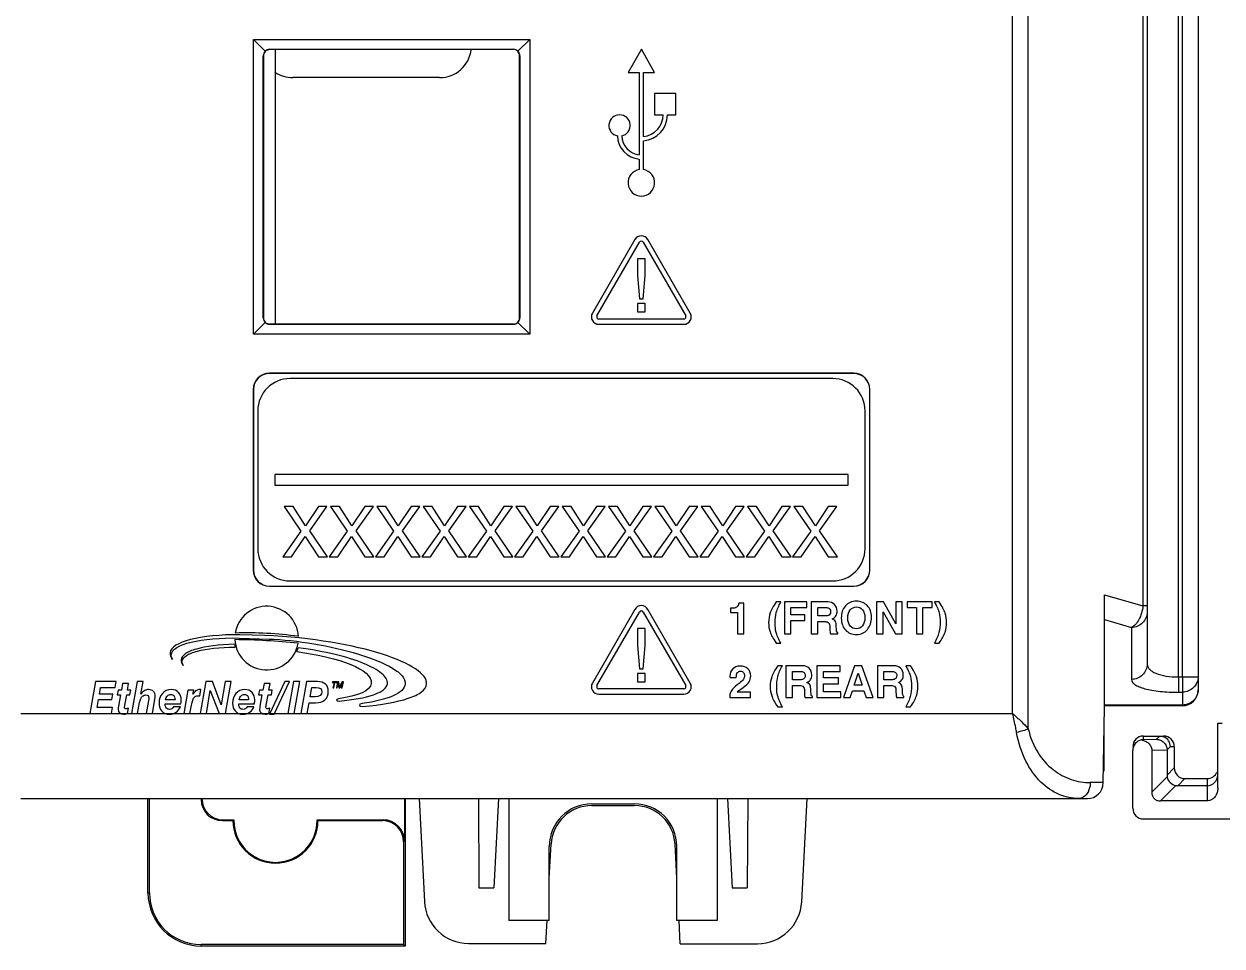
# Model space of a CAD drawing. Header units: inches. Extents: x -38 to 199, y -310 to 64.
# Drawn here: x 20.174 to 22.394, y 52.823 to 54.531 of the extents above; entities that cross this region are included whole.
import ezdxf

# ---------------------------------------------------------------- set-up
doc = ezdxf.new("R2010")
doc.units = ezdxf.units.IN
doc.header["$MEASUREMENT"] = 0
doc.layers.add('PLC', color=7, linetype='Continuous')

# ---------------------------------------------------------------- blocks, each defined once
blk = doc.blocks.new('DI32')
at = {"layer": 'PLC', "color": 7, "linetype": 'Continuous'}
for p, q in [((0.1575, -4.4488), (0.1654, -4.4488)), ((0.1575, -4.5684), (0.1575, -4.4488)), ((0.0197, -4.4724), (0.0571, -4.4724)), ((0.0197, -4.4791), (0.0197, -4.4724)), ((0.0197, -4.4791), (0.044, -4.4785)), ((0.044, -4.4785), (0.05, -4.4724)), ((0, -4.6063), (0, -4.499)), ((0.0353, -4.4988), (0.0635, -4.4982)), ((0.0353, -4.4988), (0.0353, -4.5767)), ((0.0697, -4.4921), (0.0635, -4.4982)), ((0.0635, -4.4982), (0.0635, -4.5447)), ((0.0697, -4.4921), (0.0768, -4.4921)), ((0.0768, -4.4921), (0.0768, -4.5315)), ((0.0353, -4.5767), (0.0638, -4.5481)), ((0.0635, -4.5447), (0.0768, -4.5315)), ((0.0798, -4.5641), (0.0513, -4.5927)), ((0.0965, -4.5512), (0.0832, -4.5644)), ((0.1378, -4.5644), (0.0832, -4.5644)), ((0.0965, -4.5512), (0.1378, -4.5512)), ((0.1378, -4.5512), (0.1378, -4.5927)), ((0.1378, -4.5927), (0.0513, -4.5927)), ((0.0197, -4.626), (1.9961, -4.626))]:
    blk.add_line(p, q, dxfattribs=at)
for centre, radius, start, end in [((0.0197, -4.4921), 0.0197, 90, 180), ((0.0197, -4.499), 0.0197, 100.9966, 180.0007), ((0.0208, -4.4992), 0.0201, 93.1453, 103.9714), ((0.0571, -4.4921), 0.0197, 0, 90), ((0.05, -4.4921), 0.0197, 0.018, 67.4821), ((0.0827, -4.5447), 0.0191, 180.0011, 190.1937), ((0.0834, -4.5446), 0.0199, 190.2786, 259.7214), ((0.0965, -4.5315), 0.0197, 180, 269.9956), ((0.1378, -4.5315), 0.0197, 270, 337.5), ((0.138, -4.5448), 0.0195, 314.4107, 359.9688), ((0.0832, -4.5453), 0.0191, 259.8052, 270), ((0.1378, -4.5447), 0.0197, 269.9663, 314.4154), ((0.0197, -4.6063), 0.0197, 180, 270)]:
    blk.add_arc(centre, radius, start, end, dxfattribs=at)
for points, knots in [([(0.0159, -4.4797), (0.0184, -4.4801), (0.0231, -4.4814), (0.0295, -4.4854), (0.0341, -4.4914), (0.0353, -4.4963), (0.0353, -4.4988)], [0, 0, 0, 0, 0.250309, 0.500618, 0.75046, 1, 1, 1, 1]), ([(0.044, -4.4785), (0.0465, -4.4785), (0.0515, -4.4795), (0.058, -4.4838), (0.0625, -4.4904), (0.0635, -4.4956), (0.0635, -4.4982)], [0, 0, 0, 0, 0.244363, 0.491686, 0.744193, 1, 1, 1, 1]), ([(0.1575, -4.5684), (0.1575, -4.5713), (0.1567, -4.5771), (0.1529, -4.585), (0.1464, -4.591), (0.1406, -4.5927), (0.1378, -4.5927)], [0, 0, 0, 0, 0.250744, 0.501235, 0.751071, 1, 1, 1, 1]), ([(0.0353, -4.5767), (0.0353, -4.5788), (0.0359, -4.583), (0.0393, -4.5886), (0.0449, -4.592), (0.0492, -4.5927), (0.0513, -4.5927)], [0, 0, 0, 0, 0.25036, 0.5, 0.74964, 1, 1, 1, 1])]:
    blk.add_open_spline(points, degree=3, knots=knots, dxfattribs=at)
blk.add_open_spline([(0.05, -4.4724), (0.0526, -4.4724), (0.0552, -4.473), (0.0576, -4.4739)], degree=3, dxfattribs=at)

msp = doc.modelspace()

# ---------------------------------------------------------------- linework, layer by layer
at = {"color": 0}
msp.add_line((22.34923, 57.54018), (22.34923, 53.29765), dxfattribs=at)
at = {"layer": 'PLC', "linetype": 'Continuous'}
for p, q in [((22.32022, 53.32148), (22.32022, 55.74181)), ((22.24695, 55.38125), (22.24695, 53.45288)), ((22.25475, 55.39365), (22.25475, 53.34511)), ((22.31276, 53.32139), (22.31277, 55.3964)), ((22.03459, 53.22522), (22.03459, 55.36844)), ((22.00562, 53.25356), (22.00562, 55.35395)), ((20.59908, 53.95624), (20.59908, 54.50222)), ((20.62088, 54.48042), (20.59908, 54.50222)), ((20.59908, 54.50222), (21.11089, 54.50222)), ((21.11089, 54.50222), (21.08908, 54.48042)), ((21.11089, 54.50222), (21.11089, 53.95624)), ((20.61736, 53.98633), (20.61736, 54.47213)), ((20.61736, 54.47213), (20.61776, 54.47173)), ((20.61776, 54.47173), (20.61776, 53.98673)), ((20.62917, 54.48394), (20.62957, 54.48354)), ((20.62917, 54.48394), (21.08079, 54.48394)), ((21.08039, 54.48354), (20.62957, 54.48354)), ((20.63909, 54.48354), (20.63909, 53.97492)), ((21.08079, 54.48394), (21.08039, 54.48354)), ((21.0926, 54.47213), (21.0922, 54.47173)), ((21.0922, 53.98673), (21.0922, 54.47173)), ((21.0926, 54.47213), (21.0926, 53.98633)), ((21.31774, 54.48394), (21.29313, 54.44132)), ((21.34234, 54.44132), (21.31774, 54.48394)), ((20.94392, 54.43147), (20.67227, 54.43147)), ((21.29313, 54.44132), (21.3138, 54.44132)), ((21.3138, 54.44132), (21.3138, 54.28843)), ((21.32168, 54.32241), (21.32168, 54.44132)), ((21.32168, 54.44132), (21.34234, 54.44132)), ((21.34234, 54.40195), (21.34234, 54.36258)), ((21.38171, 54.40195), (21.34234, 54.40195)), ((21.38171, 54.36258), (21.38171, 54.40195)), ((21.34234, 54.36258), (21.35809, 54.36258)), ((21.36597, 54.36258), (21.38171, 54.36258)), ((21.32168, 54.26104), (21.32168, 54.31451)), ((21.3138, 54.28052), (21.3138, 54.26104)), ((21.3058, 54.13157), (21.22706, 53.99519)), ((21.23559, 53.99027), (21.31433, 54.12665)), ((21.32115, 54.12665), (21.39989, 53.99027)), ((21.40841, 53.99519), (21.32967, 54.13157)), ((21.31055, 54.09601), (21.31055, 54.06474)), ((21.32512, 54.09601), (21.31055, 54.09601)), ((21.32512, 54.06474), (21.32512, 54.09601)), ((21.31055, 54.06474), (21.31429, 54.02164)), ((21.32137, 54.02164), (21.32512, 54.06474)), ((21.31055, 54.01302), (21.31055, 53.99758)), ((21.32512, 54.01302), (21.31055, 54.01302)), ((21.31429, 54.02164), (21.32137, 54.02164)), ((21.32512, 53.99758), (21.32512, 54.01302)), ((20.61736, 53.98633), (20.61776, 53.98673)), ((21.0926, 53.98633), (21.0922, 53.98673)), ((21.39648, 53.98437), (21.239, 53.98437)), ((21.31055, 53.99758), (21.32512, 53.99758)), ((20.62088, 53.97804), (20.59908, 53.95624)), ((20.62917, 53.97452), (20.62957, 53.97492)), ((21.08079, 53.97452), (20.62917, 53.97452)), ((20.62957, 53.97492), (21.08039, 53.97492)), ((21.08079, 53.97452), (21.08039, 53.97492)), ((21.11089, 53.95624), (21.08908, 53.97804)), ((21.239, 53.97452), (21.39648, 53.97452)), ((21.11089, 53.95624), (20.59908, 53.95624)), ((21.71128, 53.88382), (20.6286, 53.88382)), ((21.71128, 53.88348), (20.6286, 53.88348)), ((21.67221, 53.87413), (20.66721, 53.87413)), ((20.59873, 53.85395), (20.59873, 53.51931)), ((20.59908, 53.85395), (20.59908, 53.51931)), ((21.74081, 53.51931), (21.74081, 53.85395)), ((21.74115, 53.51931), (21.74115, 53.85395)), ((20.60721, 53.81413), (20.60721, 53.55913)), ((21.73221, 53.55913), (21.73221, 53.81413)), ((20.63871, 53.69663), (20.63871, 53.67663)), ((21.70071, 53.69663), (20.63871, 53.69663)), ((21.70071, 53.67663), (21.70071, 53.69663)), ((20.63871, 53.67663), (21.70071, 53.67663)), ((20.65603, 53.63681), (20.68716, 53.59123)), ((20.67251, 53.63681), (20.65603, 53.63681)), ((20.69562, 53.60152), (20.67251, 53.63681)), ((20.71942, 53.63681), (20.69562, 53.60152)), ((20.70332, 53.59174), (20.73539, 53.63681)), ((20.73539, 53.63681), (20.71942, 53.63681)), ((20.7419, 53.63681), (20.77302, 53.59123)), ((20.75838, 53.63681), (20.7419, 53.63681)), ((20.78148, 53.60152), (20.75838, 53.63681)), ((20.80529, 53.63681), (20.78148, 53.60152)), ((20.78919, 53.59174), (20.82126, 53.63681)), ((20.82126, 53.63681), (20.80529, 53.63681)), ((20.82776, 53.63681), (20.85889, 53.59123)), ((20.84424, 53.63681), (20.82776, 53.63681)), ((20.86735, 53.60152), (20.84424, 53.63681)), ((20.89115, 53.63681), (20.86735, 53.60152)), ((20.87505, 53.59174), (20.90712, 53.63681)), ((20.90712, 53.63681), (20.89115, 53.63681)), ((20.91363, 53.63681), (20.94475, 53.59123)), ((20.93011, 53.63681), (20.91363, 53.63681)), ((20.95321, 53.60152), (20.93011, 53.63681)), ((20.97702, 53.63681), (20.95321, 53.60152)), ((20.96092, 53.59174), (20.99299, 53.63681)), ((20.99299, 53.63681), (20.97702, 53.63681)), ((20.99949, 53.63681), (21.03062, 53.59123)), ((21.01597, 53.63681), (20.99949, 53.63681)), ((21.03908, 53.60152), (21.01597, 53.63681)), ((21.06288, 53.63681), (21.03908, 53.60152)), ((21.04678, 53.59174), (21.07886, 53.63681)), ((21.07886, 53.63681), (21.06288, 53.63681)), ((21.08536, 53.63681), (21.11648, 53.59123)), ((21.10184, 53.63681), (21.08536, 53.63681)), ((21.12495, 53.60152), (21.10184, 53.63681)), ((21.14875, 53.63681), (21.12495, 53.60152)), ((21.13265, 53.59174), (21.16472, 53.63681)), ((21.16472, 53.63681), (21.14875, 53.63681)), ((21.17122, 53.63681), (21.20235, 53.59123)), ((21.1877, 53.63681), (21.17122, 53.63681)), ((21.21081, 53.60152), (21.1877, 53.63681)), ((21.23461, 53.63681), (21.21081, 53.60152)), ((21.21851, 53.59174), (21.25059, 53.63681)), ((21.25059, 53.63681), (21.23461, 53.63681)), ((21.25709, 53.63681), (21.28822, 53.59123)), ((21.27357, 53.63681), (21.25709, 53.63681)), ((21.29668, 53.60152), (21.27357, 53.63681)), ((21.32048, 53.63681), (21.29668, 53.60152)), ((21.30438, 53.59174), (21.33645, 53.63681)), ((21.33645, 53.63681), (21.32048, 53.63681)), ((21.34296, 53.63681), (21.37408, 53.59123)), ((21.35943, 53.63681), (21.34296, 53.63681)), ((21.38254, 53.60152), (21.35943, 53.63681)), ((21.40634, 53.63681), (21.38254, 53.60152)), ((21.39024, 53.59174), (21.42232, 53.63681)), ((21.42232, 53.63681), (21.40634, 53.63681)), ((21.42882, 53.63681), (21.45995, 53.59123)), ((21.4453, 53.63681), (21.42882, 53.63681)), ((21.46841, 53.60152), (21.4453, 53.63681)), ((21.49221, 53.63681), (21.46841, 53.60152)), ((21.47611, 53.59174), (21.50818, 53.63681)), ((21.50818, 53.63681), (21.49221, 53.63681)), ((21.51469, 53.63681), (21.54581, 53.59123)), ((21.53117, 53.63681), (21.51469, 53.63681)), ((21.55427, 53.60152), (21.53117, 53.63681)), ((21.57808, 53.63681), (21.55427, 53.60152)), ((21.56198, 53.59174), (21.59405, 53.63681)), ((21.59405, 53.63681), (21.57808, 53.63681)), ((21.60055, 53.63681), (21.63168, 53.59123)), ((21.61703, 53.63681), (21.60055, 53.63681)), ((21.64014, 53.60152), (21.61703, 53.63681)), ((21.66394, 53.63681), (21.64014, 53.60152)), ((21.64784, 53.59174), (21.67991, 53.63681)), ((21.67991, 53.63681), (21.66394, 53.63681)), ((20.68716, 53.59123), (20.65338, 53.54381)), ((20.66935, 53.54381), (20.69499, 53.58163)), ((20.69499, 53.58163), (20.71948, 53.54381)), ((20.73634, 53.54381), (20.70332, 53.59174)), ((20.77302, 53.59123), (20.73924, 53.54381)), ((20.75522, 53.54381), (20.78085, 53.58163)), ((20.78085, 53.58163), (20.80535, 53.54381)), ((20.82221, 53.54381), (20.78919, 53.59174)), ((20.85889, 53.59123), (20.82511, 53.54381)), ((20.84108, 53.54381), (20.86672, 53.58163)), ((20.86672, 53.58163), (20.89121, 53.54381)), ((20.90807, 53.54381), (20.87505, 53.59174)), ((20.94475, 53.59123), (20.91098, 53.54381)), ((20.92695, 53.54381), (20.95258, 53.58163)), ((20.95258, 53.58163), (20.97708, 53.54381)), ((20.99394, 53.54381), (20.96092, 53.59174)), ((21.03062, 53.59123), (20.99684, 53.54381)), ((21.01281, 53.54381), (21.03845, 53.58163)), ((21.03845, 53.58163), (21.06295, 53.54381)), ((21.0798, 53.54381), (21.04678, 53.59174)), ((21.11648, 53.59123), (21.08271, 53.54381)), ((21.09868, 53.54381), (21.12431, 53.58163)), ((21.12431, 53.58163), (21.14881, 53.54381)), ((21.16567, 53.54381), (21.13265, 53.59174)), ((21.20235, 53.59123), (21.16857, 53.54381)), ((21.18455, 53.54381), (21.21018, 53.58163)), ((21.21018, 53.58163), (21.23468, 53.54381)), ((21.25153, 53.54381), (21.21851, 53.59174)), ((21.28822, 53.59123), (21.25444, 53.54381)), ((21.27041, 53.54381), (21.29605, 53.58163)), ((21.29605, 53.58163), (21.32054, 53.54381)), ((21.3374, 53.54381), (21.30438, 53.59174)), ((21.37408, 53.59123), (21.3403, 53.54381)), ((21.35628, 53.54381), (21.38191, 53.58163)), ((21.38191, 53.58163), (21.40641, 53.54381)), ((21.42327, 53.54381), (21.39024, 53.59174)), ((21.45995, 53.59123), (21.42617, 53.54381)), ((21.44214, 53.54381), (21.46778, 53.58163)), ((21.46778, 53.58163), (21.49227, 53.54381)), ((21.50913, 53.54381), (21.47611, 53.59174)), ((21.54581, 53.59123), (21.51203, 53.54381)), ((21.52801, 53.54381), (21.55364, 53.58163)), ((21.55364, 53.58163), (21.57814, 53.54381)), ((21.595, 53.54381), (21.56198, 53.59174)), ((21.63168, 53.59123), (21.5979, 53.54381)), ((21.61387, 53.54381), (21.63951, 53.58163)), ((21.63951, 53.58163), (21.664, 53.54381)), ((21.68086, 53.54381), (21.64784, 53.59174)), ((20.65338, 53.54381), (20.66935, 53.54381)), ((20.71948, 53.54381), (20.73634, 53.54381)), ((20.73924, 53.54381), (20.75522, 53.54381)), ((20.80535, 53.54381), (20.82221, 53.54381)), ((20.82511, 53.54381), (20.84108, 53.54381)), ((20.89121, 53.54381), (20.90807, 53.54381)), ((20.91098, 53.54381), (20.92695, 53.54381)), ((20.97708, 53.54381), (20.99394, 53.54381)), ((20.99684, 53.54381), (21.01281, 53.54381)), ((21.06295, 53.54381), (21.0798, 53.54381)), ((21.08271, 53.54381), (21.09868, 53.54381)), ((21.14881, 53.54381), (21.16567, 53.54381)), ((21.16857, 53.54381), (21.18455, 53.54381)), ((21.23468, 53.54381), (21.25153, 53.54381)), ((21.25444, 53.54381), (21.27041, 53.54381)), ((21.32054, 53.54381), (21.3374, 53.54381)), ((21.3403, 53.54381), (21.35628, 53.54381)), ((21.40641, 53.54381), (21.42327, 53.54381)), ((21.42617, 53.54381), (21.44214, 53.54381)), ((21.49227, 53.54381), (21.50913, 53.54381)), ((21.51203, 53.54381), (21.52801, 53.54381)), ((21.57814, 53.54381), (21.595, 53.54381)), ((21.5979, 53.54381), (21.61387, 53.54381)), ((21.664, 53.54381), (21.68086, 53.54381)), ((20.66721, 53.49913), (21.67221, 53.49913)), ((20.6286, 53.48978), (21.71128, 53.48978)), ((20.6286, 53.48944), (21.71128, 53.48944)), ((22.17601, 53.26504), (22.17601, 53.47362)), ((22.17601, 53.47362), (22.24695, 53.45288)), ((21.3058, 53.44648), (21.22706, 53.3101)), ((21.40841, 53.3101), (21.32967, 53.44648)), ((21.48284, 53.44843), (21.48284, 53.44057)), ((21.50741, 53.45825), (21.49855, 53.45825)), ((21.50741, 53.4012), (21.50741, 53.45825)), ((21.57621, 53.46025), (21.56747, 53.46025)), ((21.58294, 53.46025), (21.58294, 53.4012)), ((21.62444, 53.46025), (21.58294, 53.46025)), ((21.59497, 53.43628), (21.59497, 53.44967)), ((21.59497, 53.44967), (21.62444, 53.44967)), ((21.62444, 53.44967), (21.62444, 53.46025)), ((21.63262, 53.46025), (21.63262, 53.4012)), ((21.66317, 53.46025), (21.63262, 53.46025)), ((21.64465, 53.43431), (21.64465, 53.44967)), ((21.64465, 53.44967), (21.6612, 53.44967)), ((21.75354, 53.46025), (21.75354, 53.4012)), ((21.76612, 53.46025), (21.75354, 53.46025)), ((21.78906, 53.41984), (21.76612, 53.46025)), ((21.78906, 53.46025), (21.78906, 53.41984)), ((21.80108, 53.46025), (21.78906, 53.46025)), ((21.80108, 53.4012), (21.80108, 53.46025)), ((21.8099, 53.46025), (21.8099, 53.44967)), ((21.85681, 53.46025), (21.8099, 53.46025)), ((21.8099, 53.44967), (21.82734, 53.44967)), ((21.82734, 53.44967), (21.82734, 53.4012)), ((21.83937, 53.4012), (21.83937, 53.44967)), ((21.83937, 53.44967), (21.85681, 53.44967)), ((21.85681, 53.44967), (21.85681, 53.46025)), ((21.8694, 53.46025), (21.86066, 53.46025)), ((22.25475, 53.45288), (22.24695, 53.45288)), ((21.23559, 53.30518), (21.31433, 53.44156)), ((21.32115, 53.44156), (21.39989, 53.30518)), ((21.48284, 53.44057), (21.49607, 53.44057)), ((21.49607, 53.44057), (21.49607, 53.4012)), ((21.62075, 53.43628), (21.59497, 53.43628)), ((21.59497, 53.4012), (21.59497, 53.42569)), ((21.59497, 53.42569), (21.62075, 53.42569)), ((21.62075, 53.42569), (21.62075, 53.43628)), ((21.66032, 53.43431), (21.64465, 53.43431)), ((21.67462, 53.42735), (21.67135, 53.42902)), ((21.76556, 53.4012), (21.76556, 53.44173)), ((21.76556, 53.44173), (21.7887, 53.4012)), ((22.17601, 53.4275), (22.22573, 53.41296)), ((21.31055, 53.41092), (21.31055, 53.37965)), ((21.32512, 53.41092), (21.31055, 53.41092)), ((21.32512, 53.37965), (21.32512, 53.41092)), ((21.64465, 53.4012), (21.64465, 53.42373)), ((21.64465, 53.42373), (21.6582, 53.42373)), ((21.66674, 53.41559), (21.6669, 53.41062)), ((21.68153, 53.4012), (21.68153, 53.40316)), ((22.22573, 53.41296), (22.22573, 53.31672)), ((20.5736, 53.39343), (20.62801, 53.39159)), ((20.6198, 53.39837), (20.57412, 53.39956)), ((21.31055, 53.37965), (21.31429, 53.33655)), ((21.32137, 53.33655), (21.32512, 53.37965)), ((21.49607, 53.4012), (21.50741, 53.4012)), ((21.56747, 53.38384), (21.57621, 53.38384)), ((21.58294, 53.4012), (21.59497, 53.4012)), ((21.63262, 53.4012), (21.64465, 53.4012)), ((21.66806, 53.4012), (21.68153, 53.4012)), ((21.75354, 53.4012), (21.76556, 53.4012)), ((21.7887, 53.4012), (21.80108, 53.4012)), ((21.82734, 53.4012), (21.83937, 53.4012)), ((21.86066, 53.38384), (21.8694, 53.38384)), ((21.31429, 53.33655), (21.32137, 53.33655)), ((21.57915, 53.34214), (21.57041, 53.34214)), ((21.58561, 53.34214), (21.58561, 53.28309)), ((21.61615, 53.34214), (21.58561, 53.34214)), ((21.64298, 53.34214), (21.64298, 53.28309)), ((21.68583, 53.34214), (21.64298, 53.34214)), ((21.68583, 53.33156), (21.68583, 53.34214)), ((21.71294, 53.34214), (21.69201, 53.28309)), ((21.72653, 53.34214), (21.71294, 53.34214)), ((21.74746, 53.28309), (21.72653, 53.34214)), ((21.75519, 53.34214), (21.75519, 53.28309)), ((21.78574, 53.34214), (21.75519, 53.34214)), ((21.81633, 53.34214), (21.80759, 53.34214)), ((21.31055, 53.32793), (21.31055, 53.31249)), ((21.32512, 53.32793), (21.31055, 53.32793)), ((21.32512, 53.31249), (21.32512, 53.32793)), ((21.48197, 53.32242), (21.48201, 53.32041)), ((21.48201, 53.32041), (21.49363, 53.32041)), ((21.59763, 53.3162), (21.59763, 53.33156)), ((21.59763, 53.33156), (21.61419, 53.33156)), ((21.61331, 53.3162), (21.59763, 53.3162)), ((21.655, 53.31941), (21.655, 53.33156)), ((21.655, 53.33156), (21.68583, 53.33156)), ((21.68315, 53.31941), (21.655, 53.31941)), ((21.68315, 53.30883), (21.68315, 53.31941)), ((21.71229, 53.3061), (21.71947, 53.32811)), ((21.71947, 53.32811), (21.72681, 53.3061)), ((21.76722, 53.3162), (21.76722, 53.33156)), ((21.76722, 53.33156), (21.78378, 53.33156)), ((21.7829, 53.3162), (21.76722, 53.3162)), ((22.31276, 53.32139), (22.32022, 53.32148)), ((22.32022, 53.32148), (22.34923, 53.32148)), ((20.30634, 53.31262), (20.29584, 53.25356)), ((20.34499, 53.31262), (20.30634, 53.31262)), ((20.31392, 53.28928), (20.31609, 53.30171)), ((20.31609, 53.30171), (20.34299, 53.30171)), ((20.34299, 53.30171), (20.34499, 53.31262)), ((20.34828, 53.29666), (20.3468, 53.2884)), ((20.35445, 53.29666), (20.34828, 53.29666)), ((20.35678, 53.30893), (20.35445, 53.29666)), ((20.36797, 53.30893), (20.35678, 53.30893)), ((20.36564, 53.29666), (20.36797, 53.30893)), ((20.37189, 53.29666), (20.36564, 53.29666)), ((20.37045, 53.2884), (20.37189, 53.29666)), ((20.38376, 53.31262), (20.37318, 53.25356)), ((20.39511, 53.31262), (20.38376, 53.31262)), ((20.39078, 53.28968), (20.39511, 53.31262)), ((20.47782, 53.29666), (20.47, 53.25356)), ((20.48848, 53.29666), (20.47782, 53.29666)), ((20.48708, 53.28928), (20.48848, 53.29666)), ((20.50143, 53.29782), (20.49951, 53.29794)), ((20.49971, 53.28603), (20.50143, 53.29782)), ((20.51097, 53.31262), (20.50051, 53.25356)), ((20.52304, 53.31262), (20.51097, 53.31262)), ((20.51205, 53.25356), (20.51903, 53.29642)), ((20.51903, 53.29642), (20.53563, 53.25356)), ((20.53964, 53.26972), (20.52304, 53.31262)), ((20.54653, 53.31262), (20.53964, 53.26972)), ((20.55808, 53.31262), (20.54653, 53.31262)), ((20.54766, 53.25356), (20.55808, 53.31262)), ((20.61024, 53.29666), (20.60876, 53.2884)), ((20.61641, 53.29666), (20.61024, 53.29666)), ((20.61874, 53.30893), (20.61641, 53.29666)), ((20.62992, 53.30893), (20.61874, 53.30893)), ((20.6276, 53.29666), (20.62992, 53.30893)), ((20.63385, 53.29666), (20.6276, 53.29666)), ((20.65715, 53.31262), (20.62896, 53.25232)), ((20.63241, 53.2884), (20.63385, 53.29666)), ((20.63758, 53.25232), (20.66577, 53.31262)), ((20.66577, 53.31262), (20.65715, 53.31262)), ((20.67338, 53.31262), (20.6628, 53.25356)), ((20.68537, 53.31262), (20.67338, 53.31262)), ((20.67479, 53.25356), (20.68537, 53.31262)), ((20.69724, 53.31262), (20.68669, 53.25356)), ((20.71789, 53.31262), (20.69724, 53.31262)), ((20.7045, 53.28427), (20.70758, 53.30171)), ((20.70758, 53.30171), (20.71524, 53.30171)), ((20.74547, 53.31238), (20.74521, 53.31102)), ((20.74521, 53.31102), (20.74859, 53.31102)), ((20.75347, 53.31238), (20.74547, 53.31238)), ((20.74859, 53.31102), (20.74645, 53.30116)), ((20.74645, 53.30116), (20.74801, 53.30116)), ((20.74801, 53.30116), (20.75013, 53.31102)), ((20.75013, 53.31102), (20.75319, 53.31102)), ((20.75515, 53.31238), (20.75277, 53.30116)), ((20.75277, 53.30116), (20.75424, 53.30116)), ((20.75319, 53.31102), (20.75347, 53.31238)), ((20.75424, 53.30116), (20.75612, 53.31051)), ((20.75718, 53.31238), (20.75515, 53.31238)), ((20.75612, 53.31051), (20.7573, 53.30116)), ((20.7584, 53.30286), (20.75718, 53.31238)), ((20.7573, 53.30116), (20.75888, 53.30116)), ((20.7635, 53.31238), (20.7584, 53.30286)), ((20.75888, 53.30116), (20.76391, 53.31051)), ((20.76391, 53.31051), (20.76182, 53.30116)), ((20.76182, 53.30116), (20.76332, 53.30116)), ((20.76332, 53.30116), (20.76569, 53.31238)), ((20.76569, 53.31238), (20.7635, 53.31238)), ((21.39648, 53.29928), (21.239, 53.29928)), ((21.31055, 53.31249), (21.32512, 53.31249)), ((21.52026, 53.29311), (21.49556, 53.29311)), ((21.50193, 53.29896), (21.50614, 53.30193)), ((21.52026, 53.28309), (21.52026, 53.29311)), ((21.59763, 53.28309), (21.59763, 53.30562)), ((21.59763, 53.30562), (21.61118, 53.30562)), ((21.61972, 53.29748), (21.61988, 53.29251)), ((21.6276, 53.30924), (21.62433, 53.31091)), ((21.655, 53.29367), (21.655, 53.30883)), ((21.655, 53.30883), (21.68315, 53.30883)), ((21.6872, 53.29367), (21.655, 53.29367)), ((21.6872, 53.28309), (21.6872, 53.29367)), ((21.70476, 53.28309), (21.70885, 53.29552)), ((21.70885, 53.29552), (21.73022, 53.29552)), ((21.72681, 53.3061), (21.71229, 53.3061)), ((21.73022, 53.29552), (21.73431, 53.28309)), ((21.76722, 53.28309), (21.76722, 53.30562)), ((21.76722, 53.30562), (21.78077, 53.30562)), ((21.78931, 53.29748), (21.78947, 53.29251)), ((21.79719, 53.30924), (21.79392, 53.31091)), ((22.31277, 53.293), (22.32022, 53.2931)), ((22.32022, 53.2931), (22.32022, 53.26926)), ((20.30955, 53.26446), (20.31216, 53.2795)), ((20.31216, 53.2795), (20.33693, 53.2795)), ((20.33878, 53.28928), (20.31392, 53.28928)), ((20.33693, 53.2795), (20.33878, 53.28928)), ((20.3468, 53.2884), (20.35293, 53.2884)), ((20.35293, 53.2884), (20.34912, 53.26695)), ((20.36027, 53.26479), (20.36079, 53.26875)), ((20.36079, 53.26875), (20.36444, 53.2884)), ((20.36444, 53.2884), (20.37045, 53.2884)), ((20.38464, 53.25356), (20.38829, 53.27373)), ((20.40469, 53.27741), (20.40048, 53.25356)), ((20.41203, 53.25356), (20.41676, 53.27994)), ((20.4356, 53.26952), (20.43576, 53.27168)), ((20.43576, 53.27168), (20.46471, 53.27168)), ((20.45396, 53.27914), (20.4362, 53.27914)), ((20.48154, 53.25356), (20.48427, 53.26875)), ((20.4963, 53.28656), (20.49971, 53.28603)), ((20.57187, 53.26952), (20.57203, 53.27168)), ((20.57203, 53.27168), (20.60098, 53.27168)), ((20.59023, 53.27914), (20.57247, 53.27914)), ((20.60876, 53.2884), (20.61489, 53.2884)), ((20.61489, 53.2884), (20.61108, 53.26695)), ((20.62223, 53.26479), (20.62275, 53.26875)), ((20.62275, 53.26875), (20.6264, 53.2884)), ((20.6264, 53.2884), (20.63241, 53.2884)), ((20.69884, 53.25356), (20.70245, 53.27337)), ((20.70245, 53.27337), (20.7142, 53.27337)), ((20.71271, 53.28427), (20.7045, 53.28427)), ((21.239, 53.28943), (21.39648, 53.28943)), ((21.48141, 53.28497), (21.48141, 53.28309)), ((21.48141, 53.28309), (21.52026, 53.28309)), ((21.58561, 53.28309), (21.59763, 53.28309)), ((21.62105, 53.28309), (21.63452, 53.28309)), ((21.63452, 53.28309), (21.63452, 53.28505)), ((21.64298, 53.28309), (21.6872, 53.28309)), ((21.69201, 53.28309), (21.70476, 53.28309)), ((21.73431, 53.28309), (21.74746, 53.28309)), ((21.75519, 53.28309), (21.76722, 53.28309)), ((21.79063, 53.28309), (21.80411, 53.28309)), ((21.80411, 53.28309), (21.80411, 53.28505)), ((22.32022, 53.26926), (22.17601, 53.26922)), ((20.16813, 53.25356), (22.00562, 53.25356)), ((20.33782, 53.26446), (20.30955, 53.26446)), ((20.33601, 53.25356), (20.33782, 53.26446)), ((20.36568, 53.25356), (20.36748, 53.2635)), ((20.4637, 53.26603), (20.45116, 53.26603)), ((20.59998, 53.26603), (20.58743, 53.26603)), ((20.62764, 53.25356), (20.62944, 53.2635)), ((20.62896, 53.25232), (20.63758, 53.25232)), ((21.57041, 53.26573), (21.57915, 53.26573)), ((21.80759, 53.26573), (21.81633, 53.26573)), ((22.17356, 53.12509), (22.17601, 53.26504)), ((22.31971, 53.26774), (22.17601, 53.2677)), ((22.17542, 53.14726), (22.17542, 53.2312)), ((22.17542, 53.14726), (22.17395, 53.14726)), ((22.17357, 53.12561), (22.1494, 53.12561)), ((20.16813, 53.09608), (22.14404, 53.09608)), ((20.40376, 52.92128), (20.40376, 53.09608)), ((20.40651, 52.92128), (20.40651, 53.09608)), ((20.50219, 53.09608), (20.50219, 53.0945)), ((20.50219, 53.0945), (20.5037, 53.09601)), ((20.8789, 53.09608), (20.8789, 53.01728)), ((20.88014, 53.09608), (20.88014, 52.82285)), ((20.90588, 53.09608), (20.91589, 52.9053)), ((21.01603, 53.09608), (21.01675, 52.93073)), ((21.05334, 53.09608), (21.04467, 52.93073)), ((21.07246, 53.09608), (21.07246, 52.8701)), ((21.45829, 53.09608), (21.45829, 52.8701)), ((21.47742, 53.09608), (21.48608, 52.93073)), ((21.51472, 53.09608), (21.514, 52.93073)), ((21.61483, 52.90478), (21.62487, 53.09608)), ((21.22601, 53.08624), (21.30475, 53.08624)), ((21.22601, 53.08305), (21.30475, 53.08305)), ((20.54155, 53.05513), (20.54306, 53.05665)), ((20.54155, 53.05513), (20.56124, 53.05513)), ((20.54306, 53.05665), (20.56277, 53.05665)), ((20.7172, 53.05665), (20.83954, 53.05665)), ((20.71872, 53.05513), (20.83803, 53.05513)), ((20.83954, 53.05665), (20.83803, 53.05513)), ((20.8789, 53.01728), (20.87739, 53.01577)), ((20.87739, 53.01577), (20.87739, 52.8256)), ((21.14727, 52.9488), (21.15055, 53.01145)), ((21.14727, 52.8701), (21.14727, 53.0075)), ((21.38349, 52.9488), (21.3802, 53.01145)), ((21.38349, 52.8701), (21.38349, 53.0075)), ((20.40376, 52.92128), (20.40651, 52.92128)), ((21.01675, 52.93073), (21.04467, 52.93073)), ((21.48608, 52.93073), (21.514, 52.93073)), ((21.14727, 52.8701), (21.07246, 52.8701)), ((21.14091, 52.82768), (21.14313, 52.8701)), ((21.45829, 52.8701), (21.38349, 52.8701)), ((21.38987, 52.82716), (21.38762, 52.8701)), ((20.50219, 52.82285), (20.50219, 52.8256)), ((20.87739, 52.8256), (20.50219, 52.8256)), ((20.87739, 52.8256), (20.88014, 52.82285)), ((20.9977, 52.82768), (21.14091, 52.82768)), ((21.38987, 52.82716), (21.53303, 52.82716)), ((20.88014, 52.82285), (20.50219, 52.82285))]:
    msp.add_line(p, q, dxfattribs=at)
for centre, radius, start, end in [((20.94392, 54.49053), 0.05906, 270, 353.07363), ((20.67227, 54.49053), 0.05906, 235.54343, 270), ((21.27738, 54.34289), 0.01969, 281.58017, 258.49894), ((21.31774, 54.36258), 0.04823, 274.68242, 359.99999), ((21.31774, 54.36258), 0.04035, 275.59874, 359.99998), ((21.31774, 54.32464), 0.04429, 181.33853, 264.90031), ((21.31774, 54.32464), 0.03642, 181.61945, 263.79373), ((21.31774, 54.23675), 0.02461, 99.2069, 80.7931), ((21.31774, 54.12468), 0.01378, 30, 150), ((21.31774, 54.12468), 0.00394, 30, 150), ((21.239, 53.9883), 0.01378, 150, 270), ((21.239, 53.9883), 0.00394, 150, 270), ((21.39648, 53.9883), 0.01378, 270, 30), ((21.39648, 53.9883), 0.00394, 270, 30), ((20.6286, 53.85395), 0.02987, 90, 180), ((20.6286, 53.85395), 0.02953, 90, 180), ((20.66721, 53.81413), 0.06, 90, 180), ((21.67221, 53.81413), 0.06, 0, 90), ((21.71128, 53.85395), 0.02987, 0, 90), ((21.71128, 53.85395), 0.02953, 0, 90), ((20.66721, 53.55913), 0.06, 180, 270), ((21.67221, 53.55913), 0.06, 270, 0), ((20.6286, 53.51931), 0.02987, 180, 270), ((20.6286, 53.51931), 0.02953, 180, 270), ((21.71128, 53.51931), 0.02987, 270, 0), ((21.71128, 53.51931), 0.02953, 270, 0), ((20.62357, 53.39327), 0.05896, 3.18834, 170.95263), ((21.31774, 53.43959), 0.01378, 30, 150), ((21.31774, 53.43959), 0.00394, 30, 150), ((20.58815, 52.70123), 0.70169, 82.27817, 91.86279), ((20.62357, 53.39327), 0.0606, 190.822, 195.78088), ((20.55341, 52.13989), 1.25058, 84.10885, 89.48377), ((20.62357, 53.39327), 0.05896, 182.77366, 350.81896), ((20.62357, 53.39327), 0.06119, 336.07492, 342.91136), ((21.239, 53.30321), 0.01378, 150, 270), ((21.239, 53.30321), 0.00394, 150, 270), ((21.39648, 53.30321), 0.01378, 270, 30), ((21.39648, 53.30321), 0.00394, 270, 30), ((21.50767, 53.2826), 0.02658, 138.48443, 157.64158), ((22.31971, 53.29727), 0.02953, 269.99973, 359.99973), ((22.14404, 53.12561), 0.02953, 269.69689, 358.99468), ((21.22601, 53.0075), 0.07874, 90, 180), ((21.30475, 53.0075), 0.07874, 0, 90), ((20.71645, 52.89993), 0.21949, 134.4405, 135.00136), ((20.63998, 53.05513), 0.07874, 180, 0), ((20.63998, 53.05513), 0.07723, 178.87828, 1.12172), ((20.56351, 52.89993), 0.21949, 44.99864, 45.5595), ((20.50219, 52.92128), 0.09843, 180, 270), ((20.50219, 52.92128), 0.09568, 180, 270)]:
    msp.add_arc(centre, radius, start, end, dxfattribs=at)
for centre, major_axis, ratio, start_param, end_param in [((20.62939, 54.47191), (0.01111, -0.00472), 0.9751956, 2.7488174, 3.5340633), ((20.62923, 54.47207), (0.00444, 0.01102), 0.9589629, 1.1830095, 1.9682554), ((20.62939, 54.47191), (-0.00472, 0.01111), 0.9751956, -0.3924706, 0.3927752), ((20.62923, 54.47207), (0.01102, 0.00444), 0.9589629, 1.1733373, 1.9585831), ((21.08058, 54.47191), (0.00472, 0.01111), 0.9751956, -0.3927752, 0.3924706), ((21.08074, 54.47207), (-0.00444, 0.01102), 0.9589629, -1.9682554, -1.1830095), ((21.08058, 54.47191), (0.01111, 0.00472), 0.9751956, -0.3924706, 0.3927752), ((20.62939, 53.98655), (0.01111, 0.00472), 0.9751956, 2.749122, 3.5343679), ((20.62923, 53.98639), (-0.00444, 0.01102), 0.9589629, 1.1733373, 1.9585831), ((21.08074, 53.98639), (0.00444, 0.01102), 0.9589629, -1.9585831, -1.1733373), ((21.08058, 53.98655), (0.01111, -0.00472), 0.9751956, -0.3927752, 0.3924706), ((20.62939, 53.98655), (0.00472, 0.01111), 0.9751956, -3.5343679, -2.749122), ((20.62923, 53.98639), (0.01102, -0.00444), 0.9589629, -1.9585831, -1.1733373), ((21.08074, 53.98639), (0.01102, 0.00444), 0.9589629, -1.9682554, -1.1830095), ((21.08058, 53.98655), (-0.00472, 0.01111), 0.9751956, -3.5340633, -2.7488174), ((20.54156, 53.09451), (0.02785, 0.02785), 0.9996955, 2.3563468, 3.9268385), ((20.54307, 53.09602), (0.02785, 0.02785), 0.9996955, 2.3563468, 3.9268385), ((21.22601, 53.00749), (0, 0.07556), 1, 0, 1.5183604), ((21.30475, 53.00749), (0, 0.07556), 1, -1.5183604, 0), ((20.83801, 53.01576), (0.02785, 0.02785), 0.9996955, -0.7852459, 0.7852459), ((20.83953, 53.01727), (0.02785, 0.02785), 0.9996955, -0.7852459, 0.7852459), ((20.9977, 52.9096), (0, 0.08192), 1, -4.659953, -3.1415926), ((21.53303, 52.90908), (0, 0.08192), 1, -3.1415927, -1.6232323)]:
    msp.add_ellipse(centre, major_axis=major_axis, ratio=ratio, start_param=start_param, end_param=end_param, dxfattribs=at)
for points in [[(21.49162, 53.44945), (21.48985, 53.44875), (21.48693, 53.44843), (21.48284, 53.44843)], [(21.49595, 53.45231), (21.49482, 53.45111), (21.49338, 53.45015), (21.49162, 53.44945)], [(21.49855, 53.45825), (21.49791, 53.45548), (21.49707, 53.45352), (21.49595, 53.45231)], [(21.56747, 53.46025), (21.56206, 53.45243), (21.55837, 53.44566), (21.55645, 53.43992)], [(21.5678, 53.44061), (21.56931, 53.44646), (21.57212, 53.45304), (21.57621, 53.46025)], [(21.6612, 53.44967), (21.66305, 53.44967), (21.66469, 53.44899), (21.6662, 53.44768)], [(21.67559, 53.45563), (21.67235, 53.45869), (21.66822, 53.46025), (21.66317, 53.46025)], [(21.6662, 53.44768), (21.6677, 53.44638), (21.66846, 53.4445), (21.66846, 53.44209)], [(21.68049, 53.44317), (21.68049, 53.44839), (21.67884, 53.45256), (21.67559, 53.45563)], [(21.69577, 53.45295), (21.69071, 53.44722), (21.68819, 53.43969), (21.68819, 53.4303)], [(21.71617, 53.46154), (21.70763, 53.46154), (21.70081, 53.45865), (21.69577, 53.45295)], [(21.70473, 53.44575), (21.70775, 53.44919), (21.7116, 53.45095), (21.71625, 53.45095)], [(21.73614, 53.45344), (21.73092, 53.45881), (21.72427, 53.46154), (21.71617, 53.46154)], [(21.71625, 53.45095), (21.72086, 53.45095), (21.72463, 53.44923), (21.72753, 53.44584)], [(21.74395, 53.43171), (21.74395, 53.44081), (21.74135, 53.44806), (21.73614, 53.45344)], [(21.86066, 53.46025), (21.86519, 53.45199), (21.86812, 53.44534), (21.8694, 53.44033)], [(21.88055, 53.43961), (21.8787, 53.44526), (21.87497, 53.45215), (21.8694, 53.46025)], [(21.55645, 53.43992), (21.55452, 53.43415), (21.55356, 53.42822), (21.55356, 53.42209)], [(21.56551, 53.421), (21.56551, 53.42818), (21.56627, 53.43471), (21.5678, 53.44061)], [(21.66358, 53.43485), (21.66233, 53.43447), (21.66124, 53.43431), (21.66032, 53.43431)], [(21.66846, 53.44209), (21.66846, 53.43824), (21.66682, 53.43584), (21.66358, 53.43485)], [(21.67135, 53.42902), (21.67471, 53.43067), (21.67708, 53.43263), (21.67844, 53.43487)], [(21.6774, 53.42405), (21.6766, 53.42553), (21.67568, 53.42666), (21.67462, 53.42735)], [(21.67891, 53.41363), (21.67872, 53.41908), (21.6782, 53.42257), (21.6774, 53.42405)], [(21.67844, 53.43487), (21.67981, 53.43712), (21.68049, 53.43989), (21.68049, 53.44317)], [(21.68819, 53.4303), (21.68819, 53.42124), (21.69075, 53.41391), (21.69587, 53.40832)], [(21.70021, 53.43038), (21.70021, 53.43716), (21.7017, 53.44229), (21.70473, 53.44575)], [(21.70458, 53.41563), (21.70166, 53.41904), (21.70021, 53.42397), (21.70021, 53.43038)], [(21.73193, 53.43127), (21.73193, 53.42473), (21.7304, 53.41964), (21.72742, 53.416)], [(21.72753, 53.44584), (21.73044, 53.44245), (21.73193, 53.4376), (21.73193, 53.43127)], [(21.73642, 53.4091), (21.74143, 53.41519), (21.74395, 53.42273), (21.74395, 53.43171)], [(21.8694, 53.44033), (21.87068, 53.43532), (21.87136, 53.42966), (21.87136, 53.42341)], [(21.88331, 53.42213), (21.88331, 53.42814), (21.88239, 53.43395), (21.88055, 53.43961)], [(21.55356, 53.42209), (21.55356, 53.41603), (21.55444, 53.41022), (21.55627, 53.4046)], [(21.55627, 53.4046), (21.55809, 53.39899), (21.56182, 53.3921), (21.56747, 53.38384)], [(21.56743, 53.4038), (21.56615, 53.40894), (21.56551, 53.41467), (21.56551, 53.421)], [(21.57621, 53.38384), (21.57164, 53.39202), (21.56871, 53.39867), (21.56743, 53.4038)], [(21.6582, 53.42373), (21.65916, 53.42373), (21.66036, 53.42353), (21.66184, 53.42312)], [(21.66184, 53.42312), (21.66497, 53.42225), (21.6666, 53.41976), (21.66674, 53.41559)], [(21.6669, 53.41062), (21.66706, 53.40585), (21.66742, 53.40272), (21.66806, 53.4012)], [(21.67953, 53.40589), (21.67925, 53.40717), (21.67904, 53.40978), (21.67891, 53.41363)], [(21.68153, 53.40316), (21.68049, 53.40368), (21.67981, 53.40461), (21.67953, 53.40589)], [(21.69587, 53.40832), (21.70102, 53.40272), (21.70779, 53.39995), (21.71621, 53.39995)], [(21.71581, 53.41054), (21.71124, 53.41054), (21.70751, 53.41222), (21.70458, 53.41563)], [(21.72742, 53.416), (21.72443, 53.41234), (21.72054, 53.41054), (21.71581, 53.41054)], [(21.71621, 53.39995), (21.72467, 53.39995), (21.7314, 53.403), (21.73642, 53.4091)], [(21.86908, 53.40348), (21.86756, 53.39763), (21.86475, 53.39105), (21.86066, 53.38384)], [(21.87136, 53.42341), (21.87136, 53.41599), (21.8706, 53.40934), (21.86908, 53.40348)], [(21.8694, 53.38384), (21.87477, 53.39166), (21.87846, 53.39847), (21.88038, 53.40425)], [(21.88038, 53.40425), (21.88231, 53.41006), (21.88331, 53.41603), (21.88331, 53.42213)], [(20.6795, 53.36845), (20.76001, 53.35718), (20.81942, 53.33554), (20.81736, 53.30932)], [(21.48694, 53.33609), (21.48361, 53.33256), (21.48197, 53.32799), (21.48197, 53.32242)], [(21.50105, 53.34142), (21.49496, 53.34142), (21.49027, 53.33962), (21.48694, 53.33609)], [(21.51502, 53.33655), (21.51148, 53.33978), (21.50682, 53.34142), (21.50105, 53.34142)], [(21.52038, 53.3231), (21.52038, 53.32883), (21.51857, 53.33332), (21.51502, 53.33655)], [(21.57041, 53.34214), (21.565, 53.33432), (21.56131, 53.32755), (21.55939, 53.32181)], [(21.57074, 53.3225), (21.57225, 53.32835), (21.57506, 53.33493), (21.57915, 53.34214)], [(21.62857, 53.33752), (21.62534, 53.34058), (21.62121, 53.34214), (21.61615, 53.34214)], [(21.63347, 53.32506), (21.63347, 53.33028), (21.63183, 53.33445), (21.62857, 53.33752)], [(21.79816, 53.33752), (21.79492, 53.34058), (21.79079, 53.34214), (21.78574, 53.34214)], [(21.80306, 53.32506), (21.80306, 53.33028), (21.80142, 53.33445), (21.79816, 53.33752)], [(21.80759, 53.34214), (21.81212, 53.33388), (21.81505, 53.32723), (21.81633, 53.32222)], [(21.82748, 53.3215), (21.82563, 53.32715), (21.82191, 53.33404), (21.81633, 53.34214)], [(21.49363, 53.32041), (21.49371, 53.32466), (21.49444, 53.32767), (21.49579, 53.32936)], [(21.49579, 53.32936), (21.49712, 53.33104), (21.49897, 53.33188), (21.50133, 53.33188)], [(21.50686, 53.31692), (21.50562, 53.31484), (21.50294, 53.31231), (21.4988, 53.30935)], [(21.50133, 53.33188), (21.50362, 53.33188), (21.50542, 53.33108), (21.50673, 53.32955)], [(21.50673, 53.32955), (21.50807, 53.32799), (21.50875, 53.32599), (21.50875, 53.32358)], [(21.50875, 53.32358), (21.50875, 53.32121), (21.50811, 53.31901), (21.50686, 53.31692)], [(21.5174, 53.3124), (21.51937, 53.31544), (21.52038, 53.31901), (21.52038, 53.3231)], [(21.55939, 53.32181), (21.55746, 53.31604), (21.5565, 53.31011), (21.5565, 53.30398)], [(21.56845, 53.30289), (21.56845, 53.31007), (21.56921, 53.3166), (21.57074, 53.3225)], [(21.61656, 53.31674), (21.61531, 53.31636), (21.61423, 53.3162), (21.61331, 53.3162)], [(21.61419, 53.33156), (21.61603, 53.33156), (21.61768, 53.33088), (21.61918, 53.32957)], [(21.62145, 53.32398), (21.62145, 53.32013), (21.6198, 53.31773), (21.61656, 53.31674)], [(21.61918, 53.32957), (21.62069, 53.32827), (21.62145, 53.32639), (21.62145, 53.32398)], [(21.62433, 53.31091), (21.6277, 53.31255), (21.63007, 53.31452), (21.63143, 53.31676)], [(21.63143, 53.31676), (21.63279, 53.31901), (21.63347, 53.32178), (21.63347, 53.32506)], [(21.78615, 53.31674), (21.7849, 53.31636), (21.78382, 53.3162), (21.7829, 53.3162)], [(21.78378, 53.33156), (21.78562, 53.33156), (21.78727, 53.33088), (21.78877, 53.32957)], [(21.79104, 53.32398), (21.79104, 53.32013), (21.78939, 53.31773), (21.78615, 53.31674)], [(21.78877, 53.32957), (21.79027, 53.32827), (21.79104, 53.32639), (21.79104, 53.32398)], [(21.79392, 53.31091), (21.79729, 53.31255), (21.79965, 53.31452), (21.80102, 53.31676)], [(21.80102, 53.31676), (21.80238, 53.31901), (21.80306, 53.32178), (21.80306, 53.32506)], [(21.81633, 53.32222), (21.81762, 53.31721), (21.8183, 53.31155), (21.8183, 53.3053)], [(21.83024, 53.30402), (21.83024, 53.31003), (21.82932, 53.31584), (21.82748, 53.3215)], [(20.39779, 53.29627), (20.39551, 53.29514), (20.39318, 53.29297), (20.39078, 53.28968)], [(20.40497, 53.29794), (20.40244, 53.29794), (20.40004, 53.29738), (20.39779, 53.29627)], [(20.41389, 53.29463), (20.41162, 53.29682), (20.40866, 53.29794), (20.40497, 53.29794)], [(20.41732, 53.28571), (20.41732, 53.28948), (20.41616, 53.29245), (20.41389, 53.29463)], [(20.43052, 53.29088), (20.4263, 53.28615), (20.42421, 53.28014), (20.42421, 53.2728)], [(20.44671, 53.29794), (20.44013, 53.29794), (20.43472, 53.29558), (20.43052, 53.29088)], [(20.46038, 53.29257), (20.45709, 53.29614), (20.45252, 53.29794), (20.44671, 53.29794)], [(20.46535, 53.27894), (20.46535, 53.28447), (20.46366, 53.289), (20.46038, 53.29257)], [(20.49345, 53.29634), (20.49165, 53.2953), (20.48952, 53.29293), (20.48708, 53.28928)], [(20.49951, 53.29794), (20.49726, 53.29794), (20.49526, 53.29738), (20.49345, 53.29634)], [(20.56679, 53.29088), (20.56257, 53.28615), (20.56049, 53.28014), (20.56049, 53.2728)], [(20.58298, 53.29794), (20.5764, 53.29794), (20.57099, 53.29558), (20.56679, 53.29088)], [(20.59665, 53.29257), (20.59336, 53.29614), (20.58879, 53.29794), (20.58298, 53.29794)], [(20.60162, 53.27894), (20.60162, 53.28447), (20.59994, 53.289), (20.59665, 53.29257)], [(20.72578, 53.29405), (20.72578, 53.28752), (20.72141, 53.28427), (20.71271, 53.28427)], [(20.71524, 53.30171), (20.72226, 53.30171), (20.72578, 53.29914), (20.72578, 53.29405)], [(20.73248, 53.30784), (20.72895, 53.31101), (20.72406, 53.31262), (20.71789, 53.31262)], [(20.73157, 53.27905), (20.73573, 53.28283), (20.73781, 53.28796), (20.73781, 53.29441)], [(20.73781, 53.29441), (20.73781, 53.30019), (20.73601, 53.30468), (20.73248, 53.30784)], [(20.81736, 53.30932), (20.81632, 53.29601), (20.79303, 53.2862), (20.75701, 53.28086)], [(21.48309, 53.29271), (21.48197, 53.28998), (21.48141, 53.28738), (21.48141, 53.28497)], [(21.4988, 53.30935), (21.49343, 53.3055), (21.48975, 53.30245), (21.48777, 53.30022)], [(21.49556, 53.29311), (21.49716, 53.29512), (21.49928, 53.29709), (21.50193, 53.29896)], [(21.50614, 53.30193), (21.51168, 53.30582), (21.5154, 53.30931), (21.5174, 53.3124)], [(21.5565, 53.30398), (21.5565, 53.29792), (21.55738, 53.29211), (21.55921, 53.28649)], [(21.57037, 53.28569), (21.56909, 53.29083), (21.56845, 53.29656), (21.56845, 53.30289)], [(21.61118, 53.30562), (21.61215, 53.30562), (21.61335, 53.30542), (21.61483, 53.30501)], [(21.61483, 53.30501), (21.61796, 53.30414), (21.61959, 53.30165), (21.61972, 53.29748)], [(21.61988, 53.29251), (21.62004, 53.28774), (21.6204, 53.28461), (21.62105, 53.28309)], [(21.63039, 53.30594), (21.62959, 53.30742), (21.62866, 53.30855), (21.6276, 53.30924)], [(21.6319, 53.29552), (21.63171, 53.30097), (21.63119, 53.30446), (21.63039, 53.30594)], [(21.63251, 53.28778), (21.63223, 53.28906), (21.63203, 53.29167), (21.6319, 53.29552)], [(21.78077, 53.30562), (21.78173, 53.30562), (21.78294, 53.30542), (21.78442, 53.30501)], [(21.78442, 53.30501), (21.78755, 53.30414), (21.78918, 53.30165), (21.78931, 53.29748)], [(21.78947, 53.29251), (21.78963, 53.28774), (21.78999, 53.28461), (21.79063, 53.28309)], [(21.79998, 53.30594), (21.79917, 53.30742), (21.79825, 53.30855), (21.79719, 53.30924)], [(21.80149, 53.29552), (21.8013, 53.30097), (21.80078, 53.30446), (21.79998, 53.30594)], [(21.8021, 53.28778), (21.80182, 53.28906), (21.80162, 53.29167), (21.80149, 53.29552)], [(21.8183, 53.3053), (21.8183, 53.29788), (21.81754, 53.29123), (21.81601, 53.28537)], [(21.82731, 53.28614), (21.82924, 53.29195), (21.83024, 53.29792), (21.83024, 53.30402)], [(20.38829, 53.27373), (20.38933, 53.27962), (20.39106, 53.28355), (20.39339, 53.28551)], [(20.39339, 53.28551), (20.39535, 53.28716), (20.39747, 53.288), (20.3998, 53.288)], [(20.3998, 53.288), (20.40349, 53.288), (20.40533, 53.28636), (20.40533, 53.28307)], [(20.40533, 53.28307), (20.40533, 53.2817), (20.40511, 53.27982), (20.40469, 53.27741)], [(20.41676, 53.27994), (20.41712, 53.28203), (20.41732, 53.28395), (20.41732, 53.28571)], [(20.42421, 53.2728), (20.42421, 53.26647), (20.4259, 53.26146), (20.42932, 53.25779)], [(20.4378, 53.26378), (20.43632, 53.26547), (20.4356, 53.26735), (20.4356, 53.26952)], [(20.4362, 53.27914), (20.4368, 53.28227), (20.43805, 53.28471), (20.43989, 53.2864)], [(20.43989, 53.2864), (20.44173, 53.28808), (20.44386, 53.28896), (20.44626, 53.28896)], [(20.44626, 53.28896), (20.44859, 53.28896), (20.45039, 53.28824), (20.45167, 53.28679)], [(20.45167, 53.28679), (20.45292, 53.28535), (20.45368, 53.28283), (20.45396, 53.27914)], [(20.46471, 53.27168), (20.46511, 53.27465), (20.46535, 53.27709), (20.46535, 53.27894)], [(20.48427, 53.26875), (20.48563, 53.27653), (20.48752, 53.28166), (20.48985, 53.28414)], [(20.48985, 53.28414), (20.49137, 53.28575), (20.49349, 53.28656), (20.4963, 53.28656)], [(20.56049, 53.2728), (20.56049, 53.26647), (20.56217, 53.26146), (20.5656, 53.25779)], [(20.57408, 53.26378), (20.57259, 53.26547), (20.57187, 53.26735), (20.57187, 53.26952)], [(20.57247, 53.27914), (20.57307, 53.28227), (20.57432, 53.28471), (20.57616, 53.2864)], [(20.57616, 53.2864), (20.57801, 53.28808), (20.58013, 53.28896), (20.58254, 53.28896)], [(20.58254, 53.28896), (20.58486, 53.28896), (20.58667, 53.28824), (20.58794, 53.28679)], [(20.58794, 53.28679), (20.58919, 53.28535), (20.58995, 53.28283), (20.59023, 53.27914)], [(20.60098, 53.27168), (20.60138, 53.27465), (20.60162, 53.27709), (20.60162, 53.27894)], [(20.7142, 53.27337), (20.72161, 53.27337), (20.72739, 53.27525), (20.73157, 53.27905)], [(20.75701, 53.28086), (20.75071, 53.27994), (20.75294, 53.27593), (20.75809, 53.27645)], [(20.80054, 53.27207), (20.79222, 53.2709), (20.79515, 53.2658), (20.80197, 53.26646)], [(21.55921, 53.28649), (21.56103, 53.28088), (21.56476, 53.27399), (21.57041, 53.26573)], [(21.57915, 53.26573), (21.57458, 53.27391), (21.57165, 53.28056), (21.57037, 53.28569)], [(21.63452, 53.28505), (21.63347, 53.28557), (21.63279, 53.2865), (21.63251, 53.28778)], [(21.80411, 53.28505), (21.80306, 53.28557), (21.80238, 53.2865), (21.8021, 53.28778)], [(21.81601, 53.28537), (21.81449, 53.27952), (21.81168, 53.27294), (21.80759, 53.26573)], [(21.81633, 53.26573), (21.82171, 53.27355), (21.82539, 53.28036), (21.82731, 53.28614)], [(20.34912, 53.26695), (20.34876, 53.26499), (20.3486, 53.26318), (20.3486, 53.2615)], [(20.3486, 53.2615), (20.3486, 53.25536), (20.35205, 53.25232), (20.35894, 53.25232)], [(20.35894, 53.25232), (20.36047, 53.25232), (20.36271, 53.25276), (20.36568, 53.25356)], [(20.36119, 53.26294), (20.36055, 53.26342), (20.36027, 53.26402), (20.36027, 53.26479)], [(20.36327, 53.26226), (20.36251, 53.26226), (20.36183, 53.26246), (20.36119, 53.26294)], [(20.36748, 53.2635), (20.3656, 53.26266), (20.3642, 53.26226), (20.36327, 53.26226)], [(20.42932, 53.25779), (20.43275, 53.25412), (20.4374, 53.25232), (20.44334, 53.25232)], [(20.4437, 53.2613), (20.44125, 53.2613), (20.43929, 53.2621), (20.4378, 53.26378)], [(20.44334, 53.25232), (20.44791, 53.25232), (20.45208, 53.25352), (20.4558, 53.25586)], [(20.45116, 53.26603), (20.44939, 53.26286), (20.44691, 53.2613), (20.4437, 53.2613)], [(20.4558, 53.25586), (20.45953, 53.25821), (20.46218, 53.26162), (20.4637, 53.26603)], [(20.5656, 53.25779), (20.56903, 53.25412), (20.57368, 53.25232), (20.57961, 53.25232)], [(20.57997, 53.2613), (20.57752, 53.2613), (20.57556, 53.2621), (20.57408, 53.26378)], [(20.57961, 53.25232), (20.58418, 53.25232), (20.58835, 53.25352), (20.59207, 53.25586)], [(20.58743, 53.26603), (20.58566, 53.26286), (20.58318, 53.2613), (20.57997, 53.2613)], [(20.59207, 53.25586), (20.59581, 53.25821), (20.59845, 53.26162), (20.59998, 53.26603)], [(20.61108, 53.26695), (20.61072, 53.26499), (20.61056, 53.26318), (20.61056, 53.2615)], [(20.61056, 53.2615), (20.61056, 53.25536), (20.61401, 53.25232), (20.6209, 53.25232)], [(20.6209, 53.25232), (20.62243, 53.25232), (20.62467, 53.25276), (20.62764, 53.25356)], [(20.62315, 53.26294), (20.62251, 53.26342), (20.62223, 53.26402), (20.62223, 53.26479)], [(20.62523, 53.26226), (20.62447, 53.26226), (20.62379, 53.26246), (20.62315, 53.26294)], [(20.62944, 53.2635), (20.62756, 53.26266), (20.62616, 53.26226), (20.62523, 53.26226)]]:
    msp.add_open_spline(points, degree=3, dxfattribs=at)
for points, knots in [([(22.24695, 53.45288), (22.24649, 53.44834), (22.24479, 53.43958), (22.24011, 53.4278), (22.23391, 53.41856), (22.22849, 53.41419), (22.22574, 53.41296)], [0, 0, 0, 0, 0.2922612, 0.5678479, 0.8065543, 1, 1, 1, 1]), ([(22.25475, 53.44135), (22.25475, 53.43769), (22.25322, 53.43025), (22.24675, 53.42088), (22.23712, 53.41458), (22.22953, 53.41303), (22.22573, 53.41296)], [0, 0, 0, 0, 0.2454999, 0.4936369, 0.7454882, 1, 1, 1, 1]), ([(20.57412, 53.39956), (20.53727, 53.39964), (20.47361, 53.39342), (20.44026, 53.3728), (20.44588, 53.3576), (20.44921, 53.35342)], [0, 0, 0, 0, 0.4184967, 0.8369935, 1, 1, 1, 1]), ([(20.44921, 53.35342), (20.4473, 53.35647), (20.44358, 53.36993), (20.47526, 53.38861), (20.53769, 53.39396), (20.5736, 53.39343)], [0, 0, 0, 0, 0.1298451, 0.5649225, 1, 1, 1, 1]), ([(20.56405, 53.38189), (20.5353, 53.381), (20.49881, 53.37642), (20.47111, 53.36489), (20.46427, 53.35574), (20.46552, 53.3479), (20.46789, 53.34421), (20.46949, 53.34236)], [0, 0, 0, 0, 0.4096152, 0.6144228, 0.8192303, 0.9096152, 1, 1, 1, 1]), ([(20.80197, 53.26646), (20.83603, 53.26975), (20.87951, 53.27733), (20.91268, 53.29299), (20.92511, 53.31111), (20.9065, 53.33628), (20.82281, 53.37354), (20.70898, 53.39405), (20.6198, 53.39837)], [0, 0, 0, 0, 0.1892783, 0.2839174, 0.3785565, 0.5339174, 0.6892783, 1, 1, 1, 1]), ([(20.62801, 53.39159), (20.67905, 53.3897), (20.77489, 53.37352), (20.85215, 53.34263), (20.87663, 53.32332), (20.88251, 53.30887), (20.87562, 53.29608), (20.85373, 53.28271), (20.82434, 53.27546), (20.80054, 53.27207)], [0, 0, 0, 0, 0.3517081, 0.5275622, 0.6154892, 0.7034162, 0.7775622, 0.8517081, 1, 1, 1, 1]), ([(20.46949, 53.34236), (20.46766, 53.34506), (20.46557, 53.35182), (20.47299, 53.36138), (20.50052, 53.37224), (20.53678, 53.3763), (20.56525, 53.37679)], [0, 0, 0, 0, 0.1436585, 0.3569658, 0.5702732, 1, 1, 1, 1]), ([(20.75809, 53.27645), (20.78386, 53.27903), (20.81676, 53.28499), (20.84186, 53.29732), (20.8506, 53.31056), (20.84034, 53.32786), (20.79496, 53.35298), (20.73222, 53.36886), (20.68206, 53.37529)], [0, 0, 0, 0, 0.2103849, 0.3155774, 0.4207698, 0.5666511, 0.7125324, 1, 1, 1, 1]), ([(22.25475, 53.34511), (22.25475, 53.34145), (22.25322, 53.33402), (22.24675, 53.32465), (22.23712, 53.31834), (22.22953, 53.31679), (22.22573, 53.31672)], [0, 0, 0, 0, 0.2454998, 0.4936368, 0.7454881, 1, 1, 1, 1]), ([(22.25475, 53.34511), (22.25475, 53.34352), (22.25555, 53.3401), (22.25888, 53.33551), (22.26412, 53.3314), (22.27426, 53.32626), (22.29078, 53.32212), (22.30505, 53.32123), (22.31276, 53.32139)], [0, 0, 0, 0, 0.0708375, 0.1513349, 0.2483626, 0.3651348, 0.6560423, 1, 1, 1, 1]), ([(22.22573, 53.31672), (22.22573, 53.31505), (22.22726, 53.3112), (22.23258, 53.30674), (22.24055, 53.30271), (22.2512, 53.29921), (22.26423, 53.29636), (22.27923, 53.29428), (22.29564, 53.29309), (22.30698, 53.29292), (22.31277, 53.293)], [0, 0, 0, 0, 0.0531446, 0.1228833, 0.2165908, 0.3355348, 0.4779156, 0.6398379, 0.8161028, 1, 1, 1, 1]), ([(22.31277, 53.32139), (22.31285, 53.31546), (22.31288, 53.306), (22.31294, 53.29653), (22.31277, 53.293)], [0, 0, 0, 0, 0.6262701, 1, 1, 1, 1]), ([(22.34923, 53.32148), (22.34923, 53.31783), (22.34771, 53.31039), (22.34124, 53.30102), (22.33161, 53.29471), (22.32401, 53.29316), (22.32022, 53.2931)], [0, 0, 0, 0, 0.2454906, 0.4936326, 0.7454919, 1, 1, 1, 1]), ([(22.32022, 53.32148), (22.3203, 53.31556), (22.32034, 53.3061), (22.32039, 53.29663), (22.32022, 53.2931)], [0, 0, 0, 0, 0.6262701, 1, 1, 1, 1]), ([(22.34923, 53.29765), (22.34923, 53.29399), (22.34771, 53.28656), (22.34124, 53.27718), (22.33161, 53.27088), (22.32401, 53.26933), (22.32022, 53.26926)], [0, 0, 0, 0, 0.2454999, 0.4936369, 0.7454882, 1, 1, 1, 1]), ([(22.32022, 53.26926), (22.32016, 53.26888), (22.32006, 53.26846), (22.31987, 53.26774), (22.31971, 53.26774)], [0, 0, 0, 0, 0.7170173, 1, 1, 1, 1]), ([(22.01286, 53.21868), (22.01237, 53.22158), (22.01021, 53.23326), (22.00758, 53.24485), (22.00562, 53.25358)], [0, 0, 0, 0, 0.2473364, 1, 1, 1, 1]), ([(22.00562, 53.25356), (22.01087, 53.24881), (22.02092, 53.23978), (22.03047, 53.23015), (22.03459, 53.22522)], [0, 0, 0, 0, 0.5241759, 1, 1, 1, 1]), ([(22.03459, 53.22522), (22.03143, 53.22378), (22.02424, 53.22128), (22.01688, 53.21948), (22.01286, 53.21868)], [0, 0, 0, 0, 0.4594477, 1, 1, 1, 1]), ([(22.03459, 53.22522), (22.03788, 53.20952), (22.04934, 53.18085), (22.07844, 53.14853), (22.11286, 53.12972), (22.13752, 53.12561), (22.1494, 53.12561)], [0, 0, 0, 0, 0.2940166, 0.5513957, 0.7821431, 1, 1, 1, 1]), ([(22.12767, 53.09608), (22.12158, 53.09608), (22.10918, 53.09738), (22.08433, 53.10534), (22.05437, 53.12654), (22.02648, 53.16675), (22.01599, 53.20031), (22.01286, 53.21868)], [0, 0, 0, 0, 0.1006825, 0.2041912, 0.4286717, 0.6919712, 1, 1, 1, 1]), ([(22.1494, 53.12561), (22.1494, 53.12369), (22.14888, 53.11637), (22.14625, 53.10909), (22.14304, 53.10473)], [0, 0, 0, 0, 0.2617497, 1, 1, 1, 1]), ([(22.14304, 53.10473), (22.14116, 53.10217), (22.13666, 53.09783), (22.13055, 53.09608), (22.12768, 53.09608)], [0, 0, 0, 0, 0.5250355, 1, 1, 1, 1])]:
    msp.add_open_spline(points, degree=3, knots=knots, dxfattribs=at)

# ---------------------------------------------------------------- block references
msp.add_blockref('DI32', (22.22818, 57.68428))

doc.saveas('drawing.dxf')
